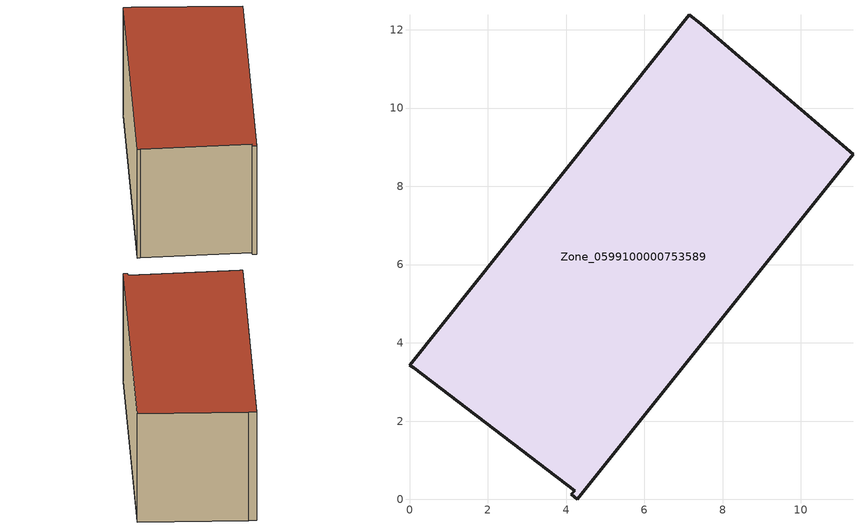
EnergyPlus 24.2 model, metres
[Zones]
Zone_0599100000753589
 floor ground (C_G): 4.22,0.23 0.11,3.36 0,3.43 7.15,12.39 7.44,12.16 11.33,8.82 4.29,0 4.13,0.12 z0.67
 wall outside (C_F): 4.13,0.12 4.29,0 11.33,8.82 7.44,12.16 7.15,12.39 0,3.43 0.11,3.36 4.22,0.23 4.13,0.12 z0.67:6.72
 roof outside (C_R): 4.22,0.23 4.13,0.12 4.29,0 11.33,8.82 7.44,12.16 7.15,12.39 0,3.43 0.11,3.36 z6.72
[BUILDING]
Pand.0599100000753589: North Axis=0; Terrain=City; Loads Convergence Tolerance Value=0.04; Temperature Convergence Tolerance Value=0.4; Solar Distribution=FullExterior; Maximum Number of Warmup Days=25; Minimum Number of Warmup Days=1
[Site:Location]
Rotterdam.The.Hague.AP_ZH_NLD Design_Conditions: Latitude=51.96; Longitude=4.45; Time Zone=1; Elevation=-4.5
[SITE:GROUNDTEMPERATURE:BUILDINGSURFACE]
18, 18, 18, 18, 18, 18, 18, 18, 18, 18, 18, 18
[MATERIAL] Thermal Absorptance=0.9; Solar Absorptance=0.7; Visible Absorptance=0.7
Name | Roughness | Thickness | Conductivity | Density | Specific Heat
G.TI.2006-2014 | MediumSmooth | 0.15 | 0.06 | 540 | 1210
F.TI.2006-2014 | Rough | 0.3 | 0.12 | 1920 | 840
R.TI.2006-2014 | MediumRough | 0.2 | 0.08 | 1500 | 1000
[CONSTRUCTION]
C_G: G.TI.2006-2014
C_F: F.TI.2006-2014
C_R: R.TI.2006-2014
[ZONE]
Zone_0599100000753589: Type=1; Multiplier=1; Ceiling Height=Autocalculate; Volume=Autocalculate; Floor Area=autocalculate; Part of Total Floor Area=Yes
[ZONEINFILTRATION:DESIGNFLOWRATE]
Infil_Zone_0599100000753589: Zone or ZoneList or Space or SpaceList=Zone_0599100000753589; Schedule=AlwaysOn; Design Flow Rate Calculation Method=Flow/Area; Flow Rate per Floor Area=0.0015; Constant Term Coefficient=1; Temperature Term Coefficient=0; Velocity Term Coefficient=0; Velocity Squared Term Coefficient=0
[HVACTEMPLATE:ZONE:IDEALLOADSAIRSYSTEM]
Zone_0599100000753589: Maximum Heating Supply Air Temperature=50; Minimum Cooling Supply Air Temperature=13; Maximum Heating Supply Air Humidity Ratio=0.0156; Minimum Cooling Supply Air Humidity Ratio=0.0077; Heating Limit=NoLimit; Cooling Limit=NoLimit; Dehumidification Control Type=ConstantSensibleHeatRatio; Cooling Sensible Heat Ratio=0.7; Dehumidification Setpoint=60; Humidification Control Type=None; Humidification Setpoint=30; Outdoor Air Method=None; Outdoor Air Flow Rate per Person=0.00944; Outdoor Air Flow Rate per Zone Floor Area=0; Outdoor Air Flow Rate per Zone=0; Demand Controlled Ventilation Type=None; Outdoor Air Economizer Type=NoEconomizer; Heat Recovery Type=None; Sensible Heat Recovery Effectiveness=0.7; Latent Heat Recovery Effectiveness=0.65
[ZONECONTROL:THERMOSTAT]
ThermostatControl_Zone_0599100000753589: Zone or ZoneList=Zone_0599100000753589; Control Type Schedule=DualSetpointControlType; Control 1=Thermostat_Zone_0599100000753589; Temperature Difference Between Cutout And Setpoint=0
[THERMOSTATSETPOINT:DUALSETPOINT]
Thermostat_Zone_0599100000753589: Heating Setpoint Temperature Schedule=HeatingSetpoint_Zone_0599100000753589; Cooling Setpoint Temperature Schedule=CoolingSetpoint_Zone_0599100000753589
[SCHEDULE:COMPACT]
HeatingSetpoint_Zone_0599100000753589: Through: 12/31, For: AllDays, Until: 24:00, 21
CoolingSetpoint_Zone_0599100000753589: Through: 12/31, For: AllDays, Until: 24:00, 24
DualSetpointControlType: Through: 12/31, For: AllDays, Until: 24:00, 4
AlwaysOn: Through: 12/31, For: AllDays, Until: 24:00, 1
